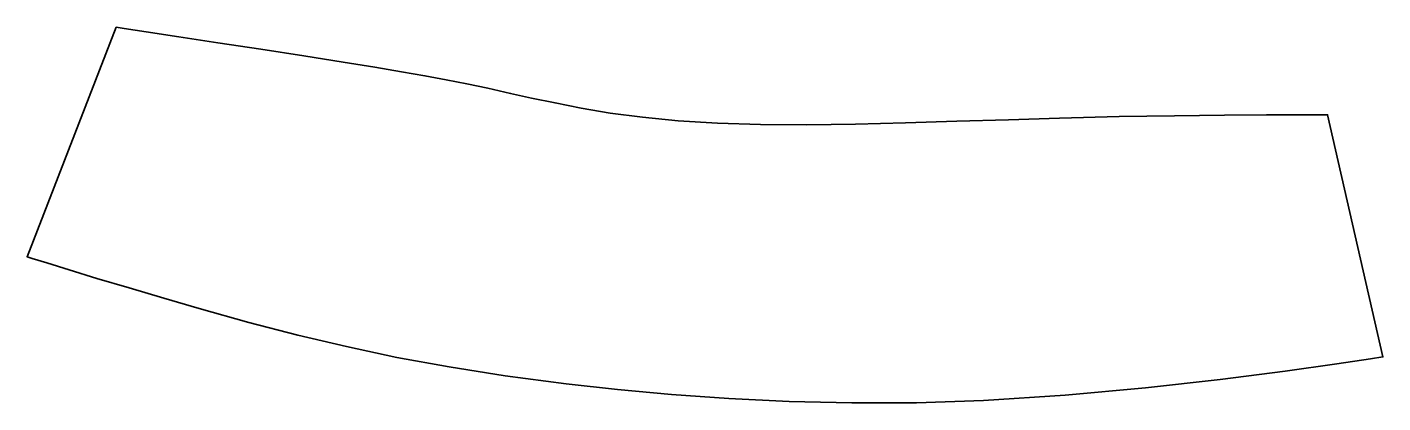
# Model space of a CAD drawing. Extents: x 0 to 6073, y -1684 to 0.
import ezdxf

# ---------------------------------------------------------------- set-up
doc = ezdxf.new("R2010")
doc.units = 0
doc.linetypes.add('Solid', pattern=[0])

msp = doc.modelspace()

# ---------------------------------------------------------------- linework, layer by layer
at = {"color": 0, "linetype": 'Solid', "lineweight": 35}
msp.add_lwpolyline([(399, 0), (435, -6), (534, -21), (679, -43), (855, -70), (1047, -99), (1239, -129), (1416, -157), (1557, -180), (1677, -200), (1782, -218), (1877, -236), (1969, -254), (2063, -274), (2166, -297), (2260, -318), (2365, -340), (2482, -363), (2612, -385), (2756, -404), (2916, -420), (3092, -431), (3285, -437), (3492, -438), (3710, -435), (3935, -429), (4165, -422), (4396, -415), (4625, -408), (4891, -401), (5139, -397), (5363, -394), (5552, -393), (5698, -393), (5792, -393), (5825, -393), (6073, -1478), (6018, -1487), (5866, -1509), (5636, -1542), (5344, -1579), (5009, -1617), (4650, -1649), (4284, -1673), (3984, -1683), (3694, -1684), (3413, -1677), (3144, -1664), (2887, -1646), (2644, -1624), (2415, -1598), (2142, -1562), (1891, -1523), (1656, -1480), (1431, -1432), (1212, -1380), (993, -1323), (770, -1261), (612, -1215), (457, -1169), (313, -1126), (188, -1088), (89, -1057), (23, -1037), (0, -1029), (399, 0)], close=True, dxfattribs=at)

doc.saveas('drawing.dxf')
